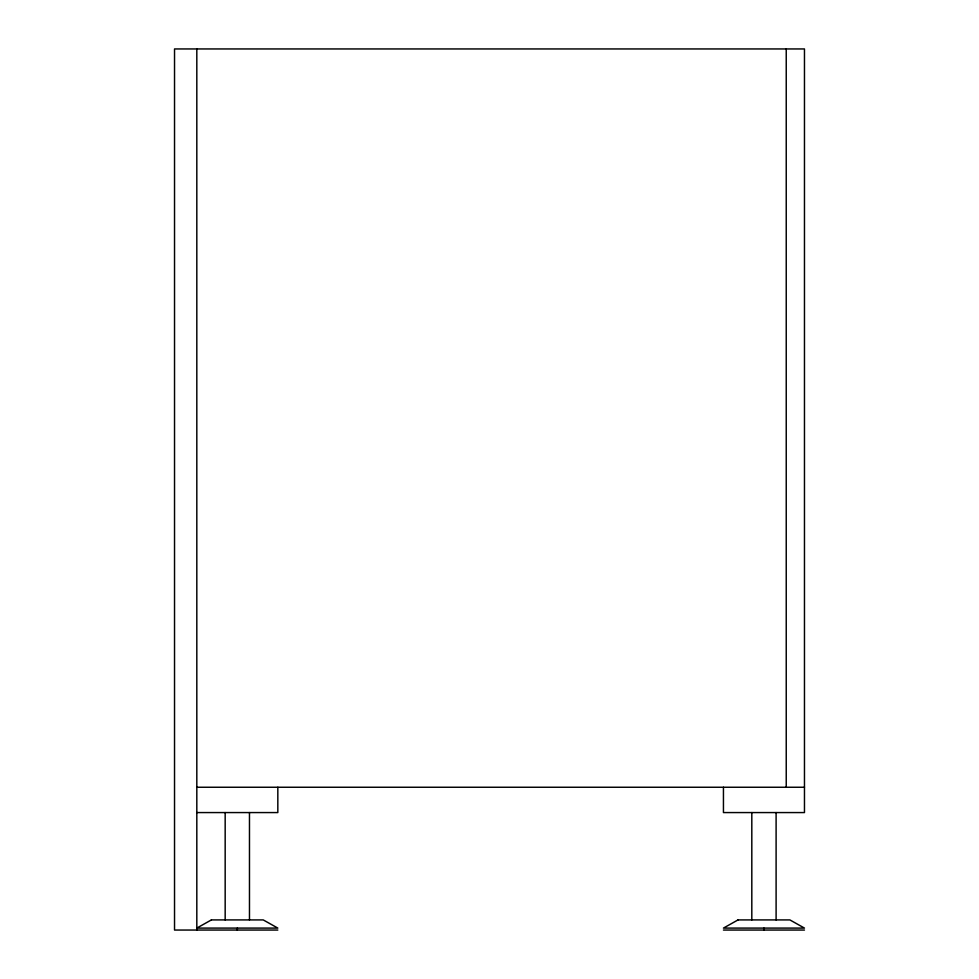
<?xml version="1.0" encoding="UTF-8"?>
<svg xmlns="http://www.w3.org/2000/svg" width="979" height="979" viewBox="0 0 979 979"><rect width="100%" height="100%" fill="white"/><g stroke="black" fill="none" stroke-linecap="round" stroke-linejoin="round"><path stroke-width="1.47" d="M196.816 787.251L804.469 787.251M196.816 812.57L277.828 812.57L277.828 787.251M277.828 930.05L174.531 930.05L174.531 48.95L804.469 48.95L804.469 812.57L723.444 812.57L723.444 787.251M723.444 930.05L804.469 930.05M786.235 48.95L786.235 787.251M776.102 812.57L776.102 919.917M763.963 928.092L763.963 930.05M751.811 812.57L751.811 919.917M249.474 812.57L249.474 919.917M237.322 928.092L237.322 930.05M225.17 812.57L225.17 919.917M196.816 48.95L196.816 930.05M211.403 919.917L196.816 928.092L277.828 928.092L263.241 919.917L211.403 919.917M738.031 919.917L723.444 928.092L804.469 928.092L789.882 919.917L738.031 919.917"/></g></svg>
